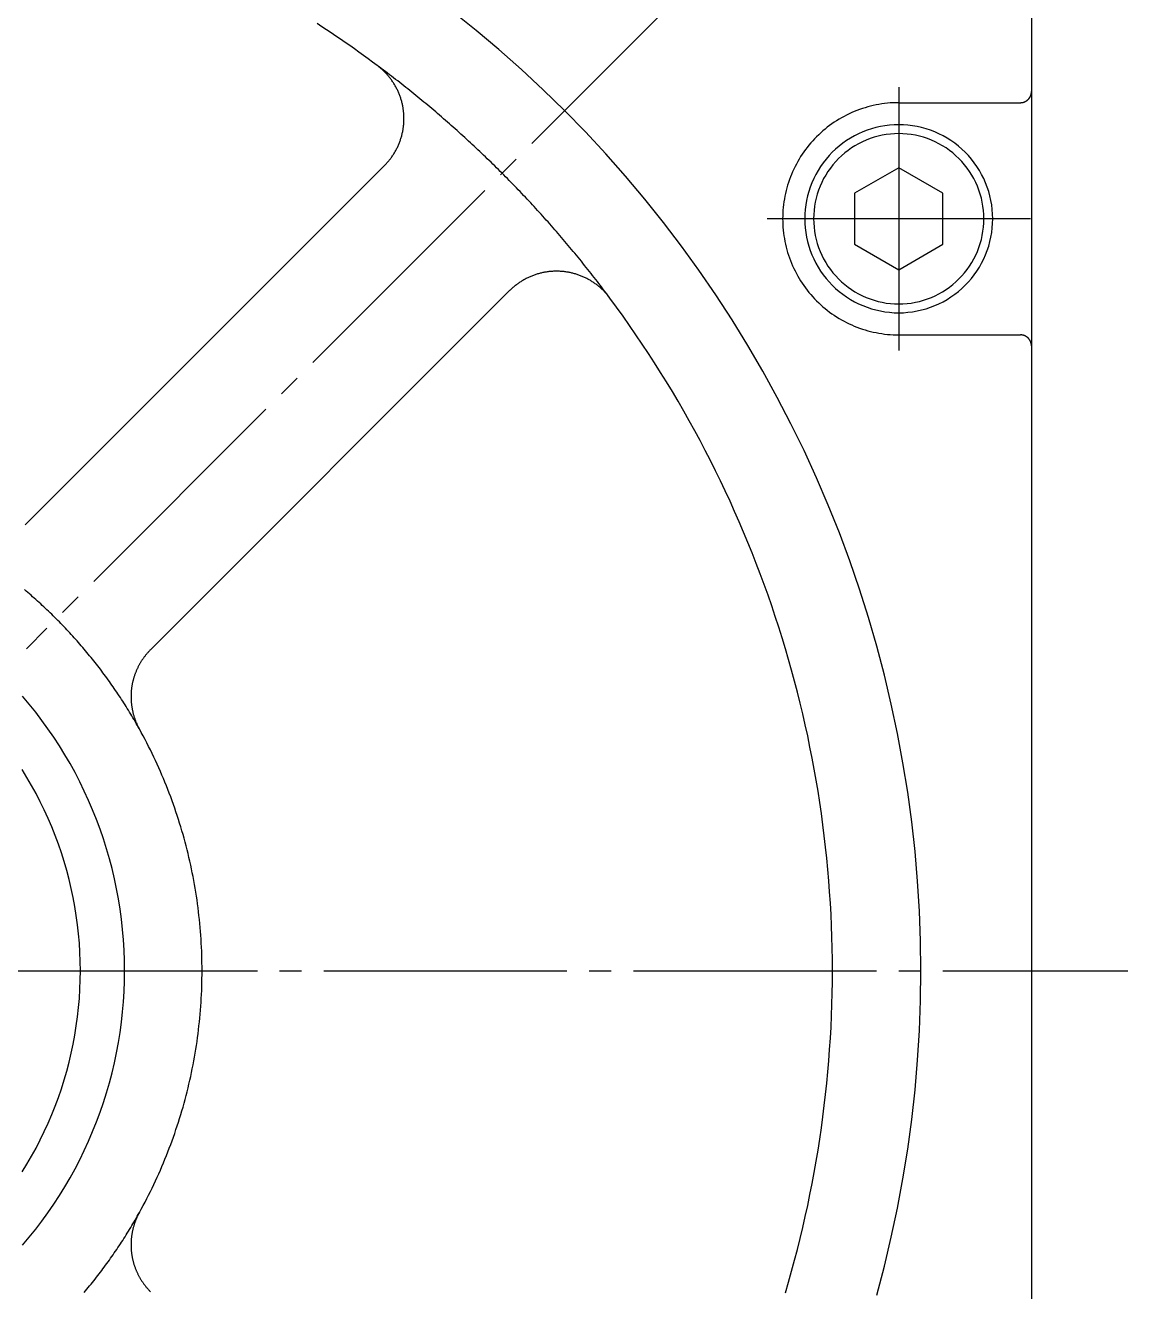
# Model space of a CAD drawing. Extents: x 0 to 707, y 0 to 380.
# Drawn here: x 656.8 to 706.6, y 249.4 to 306.7 of the extents above; entities that cross this region are included whole.
import ezdxf

# ---------------------------------------------------------------- set-up
doc = ezdxf.new("R2010")
doc.units = 0
doc.linetypes.add('DASH_CENTER', pattern=[14, 11, -1, 1, -1])
doc.layers.get('0').update_dxf_attribs({"linetype": 'CONTINUOUS'})

msp = doc.modelspace()

# ---------------------------------------------------------------- linework, layer by layer
at = {"color": 7, "linetype": 'CONTINUOUS'}
for p, q in [((702.259, 318.341), (702.259, 209.511)), ((696.259, 303.176), (701.759, 303.176)), ((673.009, 300.333), (656.769, 284.093)), ((696.259, 300.235), (694.259, 299.081)), ((698.259, 299.081), (696.259, 300.235)), ((694.259, 299.081), (694.259, 296.771)), ((698.259, 296.771), (698.259, 299.081)), ((694.259, 296.771), (696.259, 295.617)), ((696.259, 295.617), (698.259, 296.771)), ((678.666, 294.676), (662.426, 278.436)), ((696.259, 292.676), (701.759, 292.676))]:
    msp.add_line(p, q, dxfattribs=at)
at = {"color": 1, "linetype": 'DASH_CENTER'}
for p, q in [((687.443, 309.11), (656.817, 278.484)), ((696.259, 303.876), (696.259, 297.926)), ((696.259, 297.926), (690.309, 297.926)), ((702.209, 297.926), (696.259, 297.926)), ((696.259, 297.926), (696.259, 291.976)), ((642.259, 263.926), (706.609, 263.926))]:
    msp.add_line(p, q, dxfattribs=at)
at = {"color": 7, "linetype": 'CONTINUOUS'}
for points in [[(695.267, 249.257, 0), (695.611, 250.562, 0), (695.923, 251.876, 0), (696.203, 253.196, 0), (696.45, 254.523, 0), (696.664, 255.856, 0), (696.846, 257.194, 0), (696.994, 258.535, 0), (697.11, 259.88, 0), (697.193, 261.227, 0), (697.243, 262.576, 0), (697.259, 263.926, 0), (697.243, 265.276, 0), (697.193, 266.625, 0), (697.11, 267.972, 0), (696.994, 269.317, 0), (696.846, 270.659, 0), (696.664, 271.996, 0), (696.45, 273.329, 0), (696.203, 274.656, 0), (695.923, 275.977, 0), (695.611, 277.29, 0), (695.267, 278.595, 0), (694.891, 279.892, 0), (694.483, 281.179, 0), (694.044, 282.455, 0), (693.574, 283.72, 0), (693.073, 284.974, 0), (692.541, 286.214, 0), (691.979, 287.442, 0), (691.387, 288.655, 0), (690.765, 289.853, 0), (690.114, 291.035, 0), (689.434, 292.202, 0), (688.726, 293.351, 0), (687.99, 294.482, 0), (687.226, 295.596, 0), (686.436, 296.69, 0), (685.618, 297.764, 0), (684.775, 298.818, 0), (683.906, 299.851, 0), (683.012, 300.862, 0), (682.093, 301.851, 0), (681.15, 302.817, 0), (680.184, 303.76, 0), (679.195, 304.678, 0), (678.184, 305.573, 0), (677.151, 306.442, 0), (676.097, 307.285, 0)], [(672.677, 304.862, 0), (672.472, 305.013, 0), (672.267, 305.164, 0), (672.061, 305.313, 0), (671.854, 305.461, 0), (671.646, 305.609, 0), (671.437, 305.755, 0), (671.228, 305.9, 0), (671.018, 306.044, 0), (670.808, 306.187, 0), (670.596, 306.329, 0), (670.384, 306.47, 0), (670.172, 306.61, 0), (669.958, 306.749, 0)], [(683.195, 294.344, 0), (683.126, 294.437, 0), (683.056, 294.531, 0), (682.986, 294.624, 0), (682.915, 294.717, 0), (682.845, 294.81, 0), (682.774, 294.903, 0), (682.703, 294.995, 0), (682.632, 295.088, 0), (682.561, 295.18, 0), (682.489, 295.272, 0), (682.417, 295.364, 0), (682.345, 295.456, 0), (682.273, 295.547, 0), (682.201, 295.639, 0), (682.128, 295.73, 0), (682.055, 295.821, 0), (681.982, 295.912, 0), (681.909, 296.003, 0), (681.835, 296.093, 0), (681.762, 296.184, 0), (681.688, 296.274, 0), (681.614, 296.364, 0), (681.54, 296.454, 0), (681.465, 296.544, 0), (681.39, 296.633, 0), (681.316, 296.723, 0), (681.24, 296.812, 0), (681.165, 296.901, 0), (681.09, 296.99, 0), (681.014, 297.079, 0), (680.938, 297.167, 0), (680.862, 297.255, 0), (680.786, 297.344, 0), (680.709, 297.432, 0), (680.632, 297.519, 0), (680.555, 297.607, 0), (680.478, 297.695, 0), (680.401, 297.782, 0), (680.323, 297.869, 0), (680.246, 297.956, 0), (680.168, 298.043, 0), (680.09, 298.129, 0), (680.011, 298.216, 0), (679.933, 298.302, 0), (679.854, 298.388, 0), (679.775, 298.474, 0), (679.696, 298.56, 0), (679.617, 298.645, 0), (679.537, 298.731, 0), (679.458, 298.816, 0), (679.378, 298.901, 0), (679.298, 298.985, 0), (679.217, 299.07, 0), (679.137, 299.154, 0), (679.056, 299.239, 0), (678.975, 299.323, 0), (678.894, 299.407, 0), (678.813, 299.49, 0), (678.732, 299.574, 0), (678.65, 299.657, 0), (678.568, 299.74, 0), (678.486, 299.823, 0), (678.404, 299.906, 0), (678.322, 299.989, 0), (678.239, 300.071, 0), (678.156, 300.153, 0), (678.074, 300.235, 0), (677.99, 300.317, 0), (677.907, 300.399, 0), (677.824, 300.48, 0), (677.74, 300.561, 0), (677.656, 300.642, 0), (677.572, 300.723, 0), (677.488, 300.804, 0), (677.403, 300.884, 0), (677.319, 300.964, 0), (677.234, 301.045, 0), (677.149, 301.124, 0), (677.064, 301.204, 0), (676.978, 301.284, 0), (676.893, 301.363, 0), (676.807, 301.442, 0), (676.721, 301.521, 0), (676.635, 301.6, 0), (676.549, 301.678, 0), (676.463, 301.756, 0), (676.376, 301.835, 0), (676.289, 301.912, 0), (676.202, 301.99, 0), (676.115, 302.068, 0), (676.028, 302.145, 0), (675.94, 302.222, 0), (675.853, 302.299, 0), (675.765, 302.376, 0), (675.677, 302.452, 0), (675.589, 302.529, 0), (675.5, 302.605, 0), (675.412, 302.681, 0), (675.323, 302.756, 0), (675.234, 302.832, 0), (675.145, 302.907, 0), (675.056, 302.982, 0), (674.966, 303.057, 0), (674.877, 303.132, 0), (674.787, 303.206, 0), (674.697, 303.281, 0), (674.607, 303.355, 0), (674.517, 303.429, 0), (674.427, 303.502, 0), (674.336, 303.576, 0), (674.245, 303.649, 0), (674.154, 303.722, 0), (674.063, 303.795, 0), (673.972, 303.867, 0), (673.88, 303.94, 0), (673.789, 304.012, 0), (673.697, 304.084, 0), (673.605, 304.156, 0), (673.513, 304.227, 0), (673.421, 304.299, 0), (673.328, 304.37, 0), (673.236, 304.441, 0), (673.143, 304.512, 0), (673.05, 304.582, 0), (672.957, 304.652, 0), (672.864, 304.723, 0), (672.771, 304.792, 0), (672.677, 304.862, 0)], [(673.009, 300.333, 0), (673.037, 300.361, 0), (673.065, 300.39, 0), (673.093, 300.42, 0), (673.12, 300.45, 0), (673.147, 300.48, 0), (673.173, 300.51, 0), (673.199, 300.541, 0), (673.224, 300.572, 0), (673.249, 300.604, 0), (673.274, 300.636, 0), (673.298, 300.668, 0), (673.322, 300.7, 0), (673.345, 300.733, 0), (673.368, 300.766, 0), (673.39, 300.8, 0), (673.412, 300.833, 0), (673.434, 300.867, 0), (673.455, 300.902, 0), (673.475, 300.936, 0), (673.496, 300.971, 0), (673.515, 301.006, 0), (673.534, 301.042, 0), (673.553, 301.077, 0), (673.571, 301.113, 0), (673.589, 301.149, 0), (673.606, 301.186, 0), (673.623, 301.222, 0), (673.639, 301.259, 0), (673.655, 301.296, 0), (673.671, 301.333, 0), (673.685, 301.371, 0), (673.7, 301.408, 0), (673.713, 301.446, 0), (673.727, 301.484, 0), (673.739, 301.522, 0), (673.752, 301.561, 0), (673.763, 301.599, 0), (673.775, 301.638, 0), (673.785, 301.676, 0), (673.795, 301.715, 0), (673.805, 301.754, 0), (673.814, 301.794, 0), (673.823, 301.833, 0), (673.831, 301.872, 0), (673.838, 301.912, 0), (673.845, 301.952, 0), (673.852, 301.991, 0), (673.858, 302.031, 0), (673.863, 302.071, 0), (673.868, 302.111, 0), (673.872, 302.151, 0), (673.876, 302.191, 0), (673.88, 302.231, 0), (673.882, 302.271, 0), (673.884, 302.311, 0), (673.886, 302.352, 0), (673.887, 302.392, 0), (673.888, 302.432, 0), (673.888, 302.472, 0), (673.887, 302.513, 0), (673.886, 302.553, 0), (673.885, 302.593, 0), (673.882, 302.633, 0), (673.88, 302.673, 0), (673.877, 302.714, 0), (673.873, 302.754, 0), (673.869, 302.794, 0), (673.864, 302.834, 0), (673.858, 302.873, 0), (673.852, 302.913, 0), (673.846, 302.953, 0), (673.839, 302.993, 0), (673.832, 303.032, 0), (673.824, 303.072, 0), (673.815, 303.111, 0), (673.806, 303.15, 0), (673.796, 303.189, 0), (673.786, 303.228, 0), (673.776, 303.267, 0), (673.764, 303.306, 0), (673.753, 303.344, 0), (673.741, 303.383, 0), (673.728, 303.421, 0), (673.715, 303.459, 0), (673.701, 303.497, 0), (673.687, 303.534, 0), (673.672, 303.572, 0), (673.657, 303.609, 0), (673.641, 303.646, 0), (673.625, 303.683, 0), (673.608, 303.719, 0), (673.591, 303.756, 0), (673.573, 303.792, 0), (673.555, 303.828, 0), (673.536, 303.863, 0), (673.517, 303.899, 0), (673.497, 303.934, 0), (673.477, 303.969, 0), (673.457, 304.003, 0), (673.436, 304.038, 0), (673.414, 304.072, 0), (673.392, 304.106, 0), (673.37, 304.139, 0), (673.347, 304.172, 0), (673.324, 304.205, 0), (673.3, 304.238, 0), (673.276, 304.27, 0), (673.251, 304.302, 0), (673.226, 304.333, 0), (673.201, 304.364, 0), (673.175, 304.395, 0), (673.149, 304.426, 0), (673.122, 304.456, 0), (673.095, 304.486, 0), (673.068, 304.515, 0), (673.04, 304.544, 0), (673.012, 304.573, 0), (672.983, 304.601, 0), (672.954, 304.629, 0), (672.925, 304.657, 0), (672.895, 304.684, 0), (672.865, 304.71, 0), (672.835, 304.737, 0), (672.804, 304.763, 0), (672.773, 304.788, 0), (672.741, 304.813, 0), (672.709, 304.838, 0), (672.677, 304.862, 0)], [(701.759, 303.176, 0), (701.765, 303.176, 0), (701.772, 303.176, 0), (701.778, 303.176, 0), (701.784, 303.177, 0), (701.79, 303.177, 0), (701.796, 303.177, 0), (701.802, 303.178, 0), (701.808, 303.178, 0), (701.814, 303.179, 0), (701.821, 303.18, 0), (701.827, 303.181, 0), (701.833, 303.181, 0), (701.839, 303.182, 0), (701.845, 303.183, 0), (701.851, 303.185, 0), (701.857, 303.186, 0), (701.863, 303.187, 0), (701.869, 303.188, 0), (701.875, 303.19, 0), (701.881, 303.191, 0), (701.887, 303.193, 0), (701.893, 303.194, 0), (701.899, 303.196, 0), (701.904, 303.198, 0), (701.91, 303.199, 0), (701.916, 303.201, 0), (701.922, 303.203, 0), (701.928, 303.205, 0), (701.934, 303.207, 0), (701.939, 303.21, 0), (701.945, 303.212, 0), (701.951, 303.214, 0), (701.956, 303.217, 0), (701.962, 303.219, 0), (701.968, 303.222, 0), (701.973, 303.224, 0), (701.979, 303.227, 0), (701.984, 303.229, 0), (701.99, 303.232, 0), (701.995, 303.235, 0), (702, 303.238, 0), (702.006, 303.241, 0), (702.011, 303.244, 0), (702.016, 303.247, 0), (702.022, 303.25, 0), (702.027, 303.254, 0), (702.032, 303.257, 0), (702.037, 303.26, 0), (702.042, 303.264, 0), (702.047, 303.267, 0), (702.052, 303.271, 0), (702.057, 303.274, 0), (702.062, 303.278, 0), (702.067, 303.282, 0), (702.072, 303.286, 0), (702.077, 303.29, 0), (702.081, 303.294, 0), (702.086, 303.297, 0), (702.091, 303.302, 0), (702.095, 303.306, 0), (702.1, 303.31, 0), (702.104, 303.314, 0), (702.109, 303.318, 0), (702.113, 303.323, 0), (702.117, 303.327, 0), (702.121, 303.331, 0), (702.126, 303.336, 0), (702.13, 303.34, 0), (702.134, 303.345, 0), (702.138, 303.35, 0), (702.142, 303.354, 0), (702.146, 303.359, 0), (702.15, 303.364, 0), (702.154, 303.368, 0), (702.157, 303.373, 0), (702.161, 303.378, 0), (702.165, 303.383, 0), (702.168, 303.388, 0), (702.172, 303.393, 0), (702.175, 303.398, 0), (702.178, 303.403, 0), (702.182, 303.409, 0), (702.185, 303.414, 0), (702.188, 303.419, 0), (702.191, 303.424, 0), (702.194, 303.43, 0), (702.197, 303.435, 0), (702.2, 303.44, 0), (702.203, 303.446, 0), (702.206, 303.451, 0), (702.209, 303.457, 0), (702.211, 303.462, 0), (702.214, 303.468, 0), (702.216, 303.473, 0), (702.219, 303.479, 0), (702.221, 303.485, 0), (702.224, 303.49, 0), (702.226, 303.496, 0), (702.228, 303.502, 0), (702.23, 303.508, 0), (702.232, 303.513, 0), (702.234, 303.519, 0), (702.236, 303.525, 0), (702.238, 303.531, 0), (702.24, 303.537, 0), (702.241, 303.543, 0), (702.243, 303.549, 0), (702.244, 303.555, 0), (702.246, 303.561, 0), (702.247, 303.567, 0), (702.248, 303.573, 0), (702.25, 303.579, 0), (702.251, 303.585, 0), (702.252, 303.591, 0), (702.253, 303.597, 0), (702.254, 303.603, 0), (702.255, 303.609, 0), (702.256, 303.615, 0), (702.256, 303.621, 0), (702.257, 303.627, 0), (702.257, 303.633, 0), (702.258, 303.639, 0), (702.258, 303.645, 0), (702.259, 303.652, 0), (702.259, 303.658, 0), (702.259, 303.664, 0), (702.259, 303.67, 0), (702.259, 303.676, 0)], [(696.259, 303.176, 0), (696.13, 303.175, 0), (696.002, 303.17, 0), (695.873, 303.162, 0), (695.745, 303.151, 0), (695.617, 303.137, 0), (695.489, 303.119, 0), (695.362, 303.099, 0), (695.235, 303.075, 0), (695.109, 303.049, 0), (694.984, 303.019, 0), (694.859, 302.986, 0), (694.735, 302.95, 0), (694.613, 302.911, 0), (694.491, 302.869, 0), (694.37, 302.824, 0), (694.25, 302.776, 0), (694.132, 302.726, 0), (694.015, 302.672, 0), (693.899, 302.616, 0), (693.784, 302.556, 0), (693.672, 302.494, 0), (693.56, 302.429, 0), (693.451, 302.362, 0), (693.343, 302.291, 0), (693.236, 302.218, 0), (693.132, 302.143, 0), (693.029, 302.065, 0), (692.929, 301.984, 0), (692.83, 301.901, 0), (692.734, 301.816, 0), (692.639, 301.728, 0), (692.547, 301.638, 0), (692.457, 301.546, 0), (692.369, 301.452, 0), (692.284, 301.355, 0), (692.201, 301.257, 0), (692.121, 301.156, 0), (692.042, 301.054, 0), (691.967, 300.949, 0), (691.894, 300.843, 0), (691.824, 300.735, 0), (691.756, 300.625, 0), (691.691, 300.514, 0), (691.629, 300.401, 0), (691.57, 300.287, 0), (691.513, 300.171, 0), (691.46, 300.054, 0), (691.409, 299.935, 0), (691.361, 299.816, 0), (691.316, 299.695, 0), (691.274, 299.573, 0), (691.235, 299.45, 0), (691.2, 299.326, 0), (691.167, 299.202, 0), (691.137, 299.076, 0), (691.11, 298.95, 0), (691.087, 298.824, 0), (691.066, 298.696, 0), (691.049, 298.569, 0), (691.035, 298.441, 0), (691.024, 298.312, 0), (691.016, 298.184, 0), (691.011, 298.055, 0), (691.009, 297.926, 0), (691.011, 297.797, 0), (691.016, 297.668, 0), (691.024, 297.54, 0), (691.035, 297.411, 0), (691.049, 297.283, 0), (691.066, 297.156, 0), (691.087, 297.029, 0), (691.11, 296.902, 0), (691.137, 296.776, 0), (691.167, 296.65, 0), (691.2, 296.526, 0), (691.235, 296.402, 0), (691.274, 296.279, 0), (691.316, 296.157, 0), (691.361, 296.037, 0), (691.409, 295.917, 0), (691.46, 295.799, 0), (691.513, 295.681, 0), (691.57, 295.566, 0), (691.629, 295.451, 0), (691.691, 295.338, 0), (691.756, 295.227, 0), (691.824, 295.117, 0), (691.894, 295.009, 0), (691.967, 294.903, 0), (692.042, 294.799, 0), (692.121, 294.696, 0), (692.201, 294.596, 0), (692.284, 294.497, 0), (692.369, 294.4, 0), (692.457, 294.306, 0), (692.547, 294.214, 0), (692.639, 294.124, 0), (692.734, 294.036, 0), (692.83, 293.951, 0), (692.929, 293.868, 0), (693.029, 293.787, 0), (693.132, 293.709, 0), (693.236, 293.634, 0), (693.343, 293.561, 0), (693.451, 293.491, 0), (693.56, 293.423, 0), (693.672, 293.358, 0), (693.784, 293.296, 0), (693.899, 293.237, 0), (694.015, 293.18, 0), (694.132, 293.126, 0), (694.25, 293.076, 0), (694.37, 293.028, 0), (694.491, 292.983, 0), (694.613, 292.941, 0), (694.735, 292.902, 0), (694.859, 292.866, 0), (694.984, 292.833, 0), (695.109, 292.804, 0), (695.235, 292.777, 0), (695.362, 292.753, 0), (695.489, 292.733, 0), (695.617, 292.716, 0), (695.745, 292.701, 0), (695.873, 292.69, 0), (696.002, 292.682, 0), (696.13, 292.678, 0), (696.259, 292.676, 0)], [(700.509, 297.926, 0), (700.504, 298.135, 0), (700.489, 298.343, 0), (700.463, 298.55, 0), (700.428, 298.755, 0), (700.382, 298.959, 0), (700.326, 299.16, 0), (700.261, 299.358, 0), (700.186, 299.552, 0), (700.101, 299.743, 0), (700.007, 299.93, 0), (699.905, 300.111, 0), (699.793, 300.287, 0), (699.673, 300.458, 0), (699.545, 300.622, 0), (699.408, 300.78, 0), (699.265, 300.931, 0), (699.113, 301.075, 0), (698.956, 301.211, 0), (698.791, 301.34, 0), (698.621, 301.46, 0), (698.444, 301.571, 0), (698.263, 301.674, 0), (698.076, 301.768, 0), (697.886, 301.853, 0), (697.691, 301.928, 0), (697.493, 301.993, 0), (697.292, 302.049, 0), (697.088, 302.094, 0), (696.883, 302.13, 0), (696.676, 302.156, 0), (696.468, 302.171, 0), (696.259, 302.176, 0), (696.051, 302.171, 0), (695.843, 302.156, 0), (695.636, 302.13, 0), (695.43, 302.094, 0), (695.227, 302.049, 0), (695.026, 301.993, 0), (694.828, 301.928, 0), (694.633, 301.853, 0), (694.442, 301.768, 0), (694.256, 301.674, 0), (694.074, 301.571, 0), (693.898, 301.46, 0), (693.728, 301.34, 0), (693.563, 301.211, 0), (693.405, 301.075, 0), (693.254, 300.931, 0), (693.11, 300.78, 0), (692.974, 300.622, 0), (692.846, 300.458, 0), (692.726, 300.287, 0), (692.614, 300.111, 0), (692.511, 299.93, 0), (692.417, 299.743, 0), (692.333, 299.552, 0), (692.258, 299.358, 0), (692.192, 299.16, 0), (692.137, 298.959, 0), (692.091, 298.755, 0), (692.055, 298.55, 0), (692.03, 298.343, 0), (692.014, 298.135, 0), (692.009, 297.926, 0), (692.014, 297.718, 0), (692.03, 297.51, 0), (692.055, 297.302, 0), (692.091, 297.097, 0), (692.137, 296.893, 0), (692.192, 296.692, 0), (692.258, 296.494, 0), (692.333, 296.3, 0), (692.417, 296.109, 0), (692.511, 295.923, 0), (692.614, 295.741, 0), (692.726, 295.565, 0), (692.846, 295.394, 0), (692.974, 295.23, 0), (693.11, 295.072, 0), (693.254, 294.921, 0), (693.405, 294.777, 0), (693.563, 294.641, 0), (693.728, 294.512, 0), (693.898, 294.392, 0), (694.074, 294.281, 0), (694.256, 294.178, 0), (694.442, 294.084, 0), (694.633, 294, 0), (694.828, 293.925, 0), (695.026, 293.859, 0), (695.227, 293.803, 0), (695.43, 293.758, 0), (695.636, 293.722, 0), (695.843, 293.697, 0), (696.051, 293.681, 0), (696.259, 293.676, 0), (696.468, 293.681, 0), (696.676, 293.697, 0), (696.883, 293.722, 0), (697.088, 293.758, 0), (697.292, 293.803, 0), (697.493, 293.859, 0), (697.691, 293.925, 0), (697.886, 294, 0), (698.076, 294.084, 0), (698.263, 294.178, 0), (698.444, 294.281, 0), (698.621, 294.392, 0), (698.791, 294.512, 0), (698.956, 294.641, 0), (699.113, 294.777, 0), (699.265, 294.921, 0), (699.408, 295.072, 0), (699.545, 295.23, 0), (699.673, 295.394, 0), (699.793, 295.565, 0), (699.905, 295.741, 0), (700.007, 295.923, 0), (700.101, 296.109, 0), (700.186, 296.3, 0), (700.261, 296.494, 0), (700.326, 296.692, 0), (700.382, 296.893, 0), (700.428, 297.097, 0), (700.463, 297.302, 0), (700.489, 297.51, 0), (700.504, 297.718, 0), (700.509, 297.926, 0)], [(700.109, 297.926, 0), (700.105, 298.115, 0), (700.091, 298.303, 0), (700.068, 298.491, 0), (700.035, 298.677, 0), (699.994, 298.862, 0), (699.944, 299.044, 0), (699.884, 299.223, 0), (699.816, 299.399, 0), (699.74, 299.572, 0), (699.655, 299.741, 0), (699.562, 299.905, 0), (699.46, 300.065, 0), (699.352, 300.22, 0), (699.235, 300.369, 0), (699.112, 300.512, 0), (698.982, 300.648, 0), (698.845, 300.779, 0), (698.702, 300.902, 0), (698.553, 301.018, 0), (698.398, 301.127, 0), (698.239, 301.228, 0), (698.074, 301.321, 0), (697.905, 301.406, 0), (697.733, 301.483, 0), (697.556, 301.551, 0), (697.377, 301.61, 0), (697.195, 301.661, 0), (697.01, 301.702, 0), (696.824, 301.734, 0), (696.637, 301.758, 0), (696.448, 301.771, 0), (696.259, 301.776, 0), (696.07, 301.771, 0), (695.882, 301.758, 0), (695.694, 301.734, 0), (695.508, 301.702, 0), (695.324, 301.661, 0), (695.142, 301.61, 0), (694.962, 301.551, 0), (694.786, 301.483, 0), (694.613, 301.406, 0), (694.444, 301.321, 0), (694.28, 301.228, 0), (694.12, 301.127, 0), (693.966, 301.018, 0), (693.817, 300.902, 0), (693.674, 300.779, 0), (693.537, 300.648, 0), (693.407, 300.512, 0), (693.283, 300.369, 0), (693.167, 300.22, 0), (693.058, 300.065, 0), (692.957, 299.905, 0), (692.864, 299.741, 0), (692.779, 299.572, 0), (692.702, 299.399, 0), (692.634, 299.223, 0), (692.575, 299.044, 0), (692.525, 298.862, 0), (692.483, 298.677, 0), (692.451, 298.491, 0), (692.428, 298.303, 0), (692.414, 298.115, 0), (692.409, 297.926, 0), (692.414, 297.737, 0), (692.428, 297.549, 0), (692.451, 297.361, 0), (692.483, 297.175, 0), (692.525, 296.991, 0), (692.575, 296.808, 0), (692.634, 296.629, 0), (692.702, 296.453, 0), (692.779, 296.28, 0), (692.864, 296.111, 0), (692.957, 295.947, 0), (693.058, 295.787, 0), (693.167, 295.633, 0), (693.283, 295.484, 0), (693.407, 295.341, 0), (693.537, 295.204, 0), (693.674, 295.073, 0), (693.817, 294.95, 0), (693.966, 294.834, 0), (694.12, 294.725, 0), (694.28, 294.624, 0), (694.444, 294.531, 0), (694.613, 294.446, 0), (694.786, 294.369, 0), (694.962, 294.301, 0), (695.142, 294.242, 0), (695.324, 294.191, 0), (695.508, 294.15, 0), (695.694, 294.118, 0), (695.882, 294.095, 0), (696.07, 294.081, 0), (696.259, 294.076, 0), (696.448, 294.081, 0), (696.637, 294.095, 0), (696.824, 294.118, 0), (697.01, 294.15, 0), (697.195, 294.191, 0), (697.377, 294.242, 0), (697.556, 294.301, 0), (697.733, 294.369, 0), (697.905, 294.446, 0), (698.074, 294.531, 0), (698.239, 294.624, 0), (698.398, 294.725, 0), (698.553, 294.834, 0), (698.702, 294.95, 0), (698.845, 295.073, 0), (698.982, 295.204, 0), (699.112, 295.341, 0), (699.235, 295.484, 0), (699.352, 295.633, 0), (699.46, 295.787, 0), (699.562, 295.947, 0), (699.655, 296.111, 0), (699.74, 296.28, 0), (699.816, 296.453, 0), (699.884, 296.629, 0), (699.944, 296.808, 0), (699.994, 296.991, 0), (700.035, 297.175, 0), (700.068, 297.361, 0), (700.091, 297.549, 0), (700.105, 297.737, 0), (700.109, 297.926, 0)], [(683.195, 294.344, 0), (683.171, 294.376, 0), (683.146, 294.408, 0), (683.121, 294.439, 0), (683.096, 294.47, 0), (683.07, 294.501, 0), (683.044, 294.532, 0), (683.017, 294.562, 0), (682.99, 294.592, 0), (682.962, 294.621, 0), (682.934, 294.65, 0), (682.906, 294.678, 0), (682.877, 294.707, 0), (682.848, 294.735, 0), (682.819, 294.762, 0), (682.789, 294.789, 0), (682.759, 294.816, 0), (682.728, 294.842, 0), (682.698, 294.868, 0), (682.666, 294.893, 0), (682.635, 294.918, 0), (682.603, 294.943, 0), (682.571, 294.967, 0), (682.538, 294.991, 0), (682.505, 295.014, 0), (682.472, 295.037, 0), (682.439, 295.059, 0), (682.405, 295.081, 0), (682.371, 295.103, 0), (682.337, 295.124, 0), (682.302, 295.144, 0), (682.267, 295.164, 0), (682.232, 295.184, 0), (682.197, 295.203, 0), (682.161, 295.222, 0), (682.125, 295.24, 0), (682.089, 295.258, 0), (682.053, 295.275, 0), (682.016, 295.291, 0), (681.979, 295.308, 0), (681.942, 295.323, 0), (681.905, 295.339, 0), (681.867, 295.353, 0), (681.83, 295.368, 0), (681.792, 295.381, 0), (681.754, 295.395, 0), (681.716, 295.407, 0), (681.677, 295.42, 0), (681.639, 295.431, 0), (681.6, 295.442, 0), (681.561, 295.453, 0), (681.523, 295.463, 0), (681.483, 295.473, 0), (681.444, 295.482, 0), (681.405, 295.49, 0), (681.365, 295.498, 0), (681.326, 295.506, 0), (681.286, 295.513, 0), (681.247, 295.519, 0), (681.207, 295.525, 0), (681.167, 295.531, 0), (681.127, 295.535, 0), (681.087, 295.54, 0), (681.047, 295.543, 0), (681.007, 295.547, 0), (680.967, 295.549, 0), (680.926, 295.551, 0), (680.886, 295.553, 0), (680.846, 295.554, 0), (680.806, 295.555, 0), (680.765, 295.555, 0), (680.725, 295.554, 0), (680.685, 295.553, 0), (680.645, 295.551, 0), (680.605, 295.549, 0), (680.564, 295.546, 0), (680.524, 295.543, 0), (680.484, 295.539, 0), (680.444, 295.535, 0), (680.404, 295.53, 0), (680.364, 295.525, 0), (680.325, 295.519, 0), (680.285, 295.512, 0), (680.245, 295.505, 0), (680.206, 295.498, 0), (680.166, 295.49, 0), (680.127, 295.481, 0), (680.088, 295.472, 0), (680.049, 295.462, 0), (680.01, 295.452, 0), (679.971, 295.441, 0), (679.932, 295.43, 0), (679.894, 295.418, 0), (679.855, 295.406, 0), (679.817, 295.393, 0), (679.779, 295.38, 0), (679.741, 295.366, 0), (679.704, 295.352, 0), (679.666, 295.337, 0), (679.629, 295.322, 0), (679.592, 295.306, 0), (679.555, 295.29, 0), (679.519, 295.273, 0), (679.482, 295.256, 0), (679.446, 295.238, 0), (679.41, 295.22, 0), (679.375, 295.201, 0), (679.339, 295.182, 0), (679.304, 295.162, 0), (679.269, 295.142, 0), (679.235, 295.122, 0), (679.201, 295.101, 0), (679.167, 295.079, 0), (679.133, 295.057, 0), (679.099, 295.035, 0), (679.066, 295.012, 0), (679.033, 294.989, 0), (679.001, 294.965, 0), (678.969, 294.941, 0), (678.937, 294.916, 0), (678.905, 294.891, 0), (678.874, 294.865, 0), (678.843, 294.84, 0), (678.813, 294.813, 0), (678.783, 294.787, 0), (678.753, 294.76, 0), (678.724, 294.732, 0), (678.695, 294.704, 0), (678.666, 294.676, 0)], [(691.136, 249.364, 0), (691.279, 249.852, 0), (691.417, 250.343, 0), (691.55, 250.834, 0), (691.679, 251.327, 0), (691.802, 251.821, 0), (691.92, 252.316, 0), (692.034, 252.813, 0), (692.142, 253.31, 0), (692.246, 253.809, 0), (692.344, 254.309, 0), (692.438, 254.809, 0), (692.526, 255.311, 0), (692.61, 255.813, 0), (692.688, 256.316, 0), (692.762, 256.82, 0), (692.83, 257.325, 0), (692.894, 257.83, 0), (692.952, 258.336, 0), (693.005, 258.842, 0), (693.054, 259.349, 0), (693.097, 259.857, 0), (693.135, 260.364, 0), (693.168, 260.872, 0), (693.196, 261.381, 0), (693.219, 261.89, 0), (693.236, 262.399, 0), (693.249, 262.908, 0), (693.257, 263.417, 0), (693.259, 263.926, 0), (693.257, 264.435, 0), (693.249, 264.944, 0), (693.236, 265.454, 0), (693.219, 265.962, 0), (693.196, 266.471, 0), (693.168, 266.98, 0), (693.135, 267.488, 0), (693.097, 267.996, 0), (693.054, 268.503, 0), (693.005, 269.01, 0), (692.952, 269.516, 0), (692.894, 270.022, 0), (692.83, 270.528, 0), (692.762, 271.032, 0), (692.688, 271.536, 0), (692.61, 272.039, 0), (692.526, 272.542, 0), (692.438, 273.043, 0), (692.344, 273.544, 0), (692.246, 274.043, 0), (692.142, 274.542, 0), (692.034, 275.039, 0), (691.92, 275.536, 0), (691.802, 276.031, 0), (691.679, 276.525, 0), (691.55, 277.018, 0), (691.417, 277.51, 0), (691.279, 278, 0), (691.136, 278.488, 0), (690.988, 278.976, 0), (690.836, 279.462, 0), (690.678, 279.946, 0), (690.516, 280.428, 0), (690.348, 280.909, 0), (690.176, 281.389, 0), (690, 281.866, 0), (689.818, 282.342, 0), (689.632, 282.816, 0), (689.441, 283.288, 0), (689.245, 283.758, 0), (689.045, 284.226, 0), (688.84, 284.693, 0), (688.63, 285.157, 0), (688.416, 285.619, 0), (688.197, 286.078, 0), (687.974, 286.536, 0), (687.746, 286.991, 0), (687.513, 287.444, 0), (687.276, 287.895, 0), (687.034, 288.343, 0), (686.788, 288.789, 0), (686.538, 289.233, 0), (686.283, 289.673, 0), (686.024, 290.112, 0), (685.76, 290.547, 0), (685.492, 290.98, 0), (685.22, 291.411, 0), (684.943, 291.838, 0), (684.662, 292.263, 0), (684.377, 292.685, 0), (684.088, 293.104, 0), (683.795, 293.52, 0), (683.497, 293.934, 0), (683.195, 294.344, 0)], [(702.259, 292.176, 0), (702.259, 292.182, 0), (702.259, 292.188, 0), (702.259, 292.194, 0), (702.259, 292.201, 0), (702.258, 292.207, 0), (702.258, 292.213, 0), (702.257, 292.219, 0), (702.257, 292.225, 0), (702.256, 292.231, 0), (702.256, 292.237, 0), (702.255, 292.243, 0), (702.254, 292.249, 0), (702.253, 292.256, 0), (702.252, 292.262, 0), (702.251, 292.268, 0), (702.25, 292.274, 0), (702.248, 292.28, 0), (702.247, 292.286, 0), (702.246, 292.292, 0), (702.244, 292.298, 0), (702.243, 292.304, 0), (702.241, 292.309, 0), (702.24, 292.315, 0), (702.238, 292.321, 0), (702.236, 292.327, 0), (702.234, 292.333, 0), (702.232, 292.339, 0), (702.23, 292.345, 0), (702.228, 292.35, 0), (702.226, 292.356, 0), (702.224, 292.362, 0), (702.221, 292.367, 0), (702.219, 292.373, 0), (702.216, 292.379, 0), (702.214, 292.384, 0), (702.211, 292.39, 0), (702.209, 292.395, 0), (702.206, 292.401, 0), (702.203, 292.406, 0), (702.2, 292.412, 0), (702.197, 292.417, 0), (702.194, 292.423, 0), (702.191, 292.428, 0), (702.188, 292.433, 0), (702.185, 292.438, 0), (702.182, 292.444, 0), (702.178, 292.449, 0), (702.175, 292.454, 0), (702.172, 292.459, 0), (702.168, 292.464, 0), (702.165, 292.469, 0), (702.161, 292.474, 0), (702.157, 292.479, 0), (702.154, 292.484, 0), (702.15, 292.489, 0), (702.146, 292.493, 0), (702.142, 292.498, 0), (702.138, 292.503, 0), (702.134, 292.507, 0), (702.13, 292.512, 0), (702.126, 292.516, 0), (702.121, 292.521, 0), (702.117, 292.525, 0), (702.113, 292.53, 0), (702.109, 292.534, 0), (702.104, 292.538, 0), (702.1, 292.542, 0), (702.095, 292.547, 0), (702.091, 292.551, 0), (702.086, 292.555, 0), (702.081, 292.559, 0), (702.077, 292.563, 0), (702.072, 292.566, 0), (702.067, 292.57, 0), (702.062, 292.574, 0), (702.057, 292.578, 0), (702.052, 292.581, 0), (702.047, 292.585, 0), (702.042, 292.588, 0), (702.037, 292.592, 0), (702.032, 292.595, 0), (702.027, 292.599, 0), (702.022, 292.602, 0), (702.016, 292.605, 0), (702.011, 292.608, 0), (702.006, 292.611, 0), (702, 292.614, 0), (701.995, 292.617, 0), (701.99, 292.62, 0), (701.984, 292.623, 0), (701.979, 292.625, 0), (701.973, 292.628, 0), (701.968, 292.631, 0), (701.962, 292.633, 0), (701.956, 292.636, 0), (701.951, 292.638, 0), (701.945, 292.64, 0), (701.939, 292.643, 0), (701.934, 292.645, 0), (701.928, 292.647, 0), (701.922, 292.649, 0), (701.916, 292.651, 0), (701.91, 292.653, 0), (701.904, 292.655, 0), (701.899, 292.656, 0), (701.893, 292.658, 0), (701.887, 292.66, 0), (701.881, 292.661, 0), (701.875, 292.663, 0), (701.869, 292.664, 0), (701.863, 292.665, 0), (701.857, 292.666, 0), (701.851, 292.668, 0), (701.845, 292.669, 0), (701.839, 292.67, 0), (701.833, 292.671, 0), (701.827, 292.672, 0), (701.821, 292.672, 0), (701.814, 292.673, 0), (701.808, 292.674, 0), (701.802, 292.674, 0), (701.796, 292.675, 0), (701.79, 292.675, 0), (701.784, 292.675, 0), (701.778, 292.676, 0), (701.772, 292.676, 0), (701.765, 292.676, 0), (701.759, 292.676, 0)], [(661.925, 274.857, 0), (661.878, 274.943, 0), (661.83, 275.028, 0), (661.781, 275.113, 0), (661.733, 275.198, 0), (661.683, 275.282, 0), (661.634, 275.366, 0), (661.584, 275.45, 0), (661.534, 275.534, 0), (661.483, 275.618, 0), (661.432, 275.701, 0), (661.381, 275.784, 0), (661.329, 275.867, 0), (661.277, 275.95, 0), (661.225, 276.033, 0), (661.172, 276.115, 0), (661.119, 276.197, 0), (661.065, 276.279, 0), (661.011, 276.36, 0), (660.957, 276.442, 0), (660.903, 276.523, 0), (660.848, 276.604, 0), (660.792, 276.684, 0), (660.737, 276.765, 0), (660.681, 276.845, 0), (660.624, 276.925, 0), (660.568, 277.005, 0), (660.511, 277.084, 0), (660.453, 277.163, 0), (660.396, 277.242, 0), (660.338, 277.321, 0), (660.279, 277.399, 0), (660.221, 277.477, 0), (660.162, 277.555, 0), (660.102, 277.633, 0), (660.043, 277.71, 0), (659.982, 277.788, 0), (659.922, 277.864, 0), (659.861, 277.941, 0), (659.8, 278.017, 0), (659.739, 278.093, 0), (659.677, 278.169, 0), (659.615, 278.245, 0), (659.553, 278.32, 0), (659.49, 278.395, 0), (659.427, 278.47, 0), (659.364, 278.544, 0), (659.3, 278.618, 0), (659.236, 278.692, 0), (659.172, 278.766, 0), (659.107, 278.839, 0), (659.042, 278.912, 0), (658.977, 278.985, 0), (658.911, 279.058, 0), (658.845, 279.13, 0), (658.779, 279.202, 0), (658.713, 279.273, 0), (658.646, 279.345, 0), (658.579, 279.416, 0), (658.511, 279.487, 0), (658.443, 279.557, 0), (658.375, 279.627, 0), (658.307, 279.697, 0), (658.238, 279.767, 0), (658.169, 279.836, 0), (658.1, 279.905, 0), (658.03, 279.974, 0), (657.961, 280.042, 0), (657.89, 280.11, 0), (657.82, 280.178, 0), (657.749, 280.245, 0), (657.678, 280.312, 0), (657.607, 280.379, 0), (657.535, 280.446, 0), (657.463, 280.512, 0), (657.391, 280.578, 0), (657.318, 280.644, 0), (657.246, 280.709, 0), (657.173, 280.774, 0), (657.099, 280.838, 0), (657.026, 280.903, 0), (656.952, 280.967, 0), (656.878, 281.03, 0), (656.803, 281.094, 0), (656.728, 281.157, 0)], [(662.426, 278.436, 0), (662.405, 278.415, 0), (662.384, 278.393, 0), (662.363, 278.371, 0), (662.342, 278.349, 0), (662.322, 278.326, 0), (662.302, 278.304, 0), (662.282, 278.281, 0), (662.262, 278.258, 0), (662.243, 278.235, 0), (662.223, 278.212, 0), (662.204, 278.188, 0), (662.185, 278.164, 0), (662.167, 278.14, 0), (662.149, 278.116, 0), (662.13, 278.092, 0), (662.113, 278.067, 0), (662.095, 278.043, 0), (662.078, 278.018, 0), (662.061, 277.993, 0), (662.044, 277.968, 0), (662.027, 277.942, 0), (662.011, 277.917, 0), (661.995, 277.891, 0), (661.979, 277.865, 0), (661.964, 277.839, 0), (661.948, 277.813, 0), (661.933, 277.787, 0), (661.919, 277.76, 0), (661.904, 277.733, 0), (661.89, 277.707, 0), (661.876, 277.68, 0), (661.862, 277.653, 0), (661.849, 277.626, 0), (661.836, 277.598, 0), (661.823, 277.571, 0), (661.811, 277.543, 0), (661.798, 277.515, 0), (661.786, 277.488, 0), (661.775, 277.46, 0), (661.763, 277.432, 0), (661.752, 277.403, 0), (661.741, 277.375, 0), (661.731, 277.347, 0), (661.72, 277.318, 0), (661.71, 277.29, 0), (661.701, 277.261, 0), (661.691, 277.232, 0), (661.682, 277.203, 0), (661.673, 277.174, 0), (661.665, 277.145, 0), (661.657, 277.116, 0), (661.649, 277.087, 0), (661.641, 277.057, 0), (661.634, 277.028, 0), (661.627, 276.999, 0), (661.62, 276.969, 0), (661.613, 276.939, 0), (661.607, 276.91, 0), (661.601, 276.88, 0), (661.596, 276.85, 0), (661.591, 276.82, 0), (661.586, 276.791, 0), (661.581, 276.761, 0), (661.577, 276.731, 0), (661.573, 276.701, 0), (661.569, 276.671, 0), (661.565, 276.64, 0), (661.562, 276.61, 0), (661.559, 276.58, 0), (661.557, 276.55, 0), (661.555, 276.52, 0), (661.553, 276.49, 0), (661.551, 276.459, 0), (661.55, 276.429, 0), (661.549, 276.399, 0), (661.548, 276.368, 0), (661.548, 276.338, 0), (661.548, 276.308, 0), (661.548, 276.278, 0), (661.548, 276.247, 0), (661.549, 276.217, 0), (661.55, 276.187, 0), (661.552, 276.156, 0), (661.554, 276.126, 0), (661.556, 276.096, 0), (661.558, 276.066, 0), (661.561, 276.036, 0), (661.564, 276.005, 0), (661.567, 275.975, 0), (661.57, 275.945, 0), (661.574, 275.915, 0), (661.579, 275.885, 0), (661.583, 275.855, 0), (661.588, 275.825, 0), (661.593, 275.795, 0), (661.598, 275.766, 0), (661.604, 275.736, 0), (661.61, 275.706, 0), (661.616, 275.676, 0), (661.623, 275.647, 0), (661.63, 275.617, 0), (661.637, 275.588, 0), (661.645, 275.559, 0), (661.652, 275.529, 0), (661.66, 275.5, 0), (661.669, 275.471, 0), (661.677, 275.442, 0), (661.686, 275.413, 0), (661.696, 275.384, 0), (661.705, 275.355, 0), (661.715, 275.327, 0), (661.725, 275.298, 0), (661.736, 275.27, 0), (661.746, 275.241, 0), (661.757, 275.213, 0), (661.768, 275.185, 0), (661.78, 275.157, 0), (661.792, 275.129, 0), (661.804, 275.101, 0), (661.816, 275.074, 0), (661.829, 275.046, 0), (661.842, 275.019, 0), (661.855, 274.992, 0), (661.869, 274.964, 0), (661.883, 274.937, 0), (661.897, 274.911, 0), (661.911, 274.884, 0), (661.925, 274.857, 0)], [(656.646, 251.516, 0), (656.947, 251.873, 0), (657.238, 252.237, 0), (657.52, 252.608, 0), (657.793, 252.986, 0), (658.057, 253.37, 0), (658.312, 253.761, 0), (658.556, 254.158, 0), (658.791, 254.561, 0), (659.016, 254.97, 0), (659.231, 255.383, 0), (659.435, 255.803, 0), (659.629, 256.227, 0), (659.813, 256.655, 0), (659.986, 257.088, 0), (660.149, 257.525, 0), (660.3, 257.966, 0), (660.441, 258.411, 0), (660.571, 258.859, 0), (660.69, 259.309, 0), (660.798, 259.763, 0), (660.894, 260.219, 0), (660.98, 260.678, 0), (661.054, 261.138, 0), (661.116, 261.6, 0), (661.168, 262.064, 0), (661.208, 262.528, 0), (661.236, 262.994, 0), (661.254, 263.46, 0), (661.259, 263.926, 0), (661.254, 264.392, 0), (661.236, 264.858, 0), (661.208, 265.324, 0), (661.168, 265.788, 0), (661.116, 266.252, 0), (661.054, 266.714, 0), (660.98, 267.174, 0), (660.894, 267.633, 0), (660.798, 268.089, 0), (660.69, 268.543, 0), (660.571, 268.994, 0), (660.441, 269.441, 0), (660.3, 269.886, 0), (660.149, 270.327, 0), (659.986, 270.764, 0), (659.813, 271.197, 0), (659.629, 271.626, 0), (659.435, 272.05, 0), (659.231, 272.469, 0), (659.016, 272.883, 0), (658.791, 273.291, 0), (658.556, 273.694, 0), (658.312, 274.091, 0), (658.057, 274.482, 0), (657.793, 274.866, 0), (657.52, 275.244, 0), (657.238, 275.615, 0), (656.947, 275.98, 0), (656.646, 276.336, 0)], [(661.925, 252.995, 0), (662.011, 253.151, 0), (662.096, 253.308, 0), (662.18, 253.466, 0), (662.262, 253.624, 0), (662.343, 253.783, 0), (662.423, 253.942, 0), (662.501, 254.102, 0), (662.579, 254.263, 0), (662.655, 254.424, 0), (662.729, 254.586, 0), (662.803, 254.749, 0), (662.875, 254.912, 0), (662.946, 255.076, 0), (663.015, 255.24, 0), (663.083, 255.405, 0), (663.15, 255.57, 0), (663.216, 255.736, 0), (663.28, 255.902, 0), (663.343, 256.069, 0), (663.405, 256.237, 0), (663.465, 256.405, 0), (663.524, 256.573, 0), (663.581, 256.742, 0), (663.638, 256.911, 0), (663.693, 257.081, 0), (663.746, 257.251, 0), (663.799, 257.421, 0), (663.849, 257.592, 0), (663.899, 257.763, 0), (663.947, 257.935, 0), (663.994, 258.107, 0), (664.039, 258.28, 0), (664.083, 258.453, 0), (664.126, 258.626, 0), (664.167, 258.799, 0), (664.207, 258.973, 0), (664.246, 259.147, 0), (664.283, 259.322, 0), (664.319, 259.496, 0), (664.353, 259.671, 0), (664.386, 259.847, 0), (664.418, 260.022, 0), (664.448, 260.198, 0), (664.477, 260.374, 0), (664.505, 260.55, 0), (664.531, 260.727, 0), (664.555, 260.903, 0), (664.579, 261.08, 0), (664.6, 261.257, 0), (664.621, 261.434, 0), (664.64, 261.612, 0), (664.658, 261.789, 0), (664.674, 261.967, 0), (664.689, 262.144, 0), (664.702, 262.322, 0), (664.714, 262.5, 0), (664.725, 262.678, 0), (664.734, 262.856, 0), (664.742, 263.035, 0), (664.748, 263.213, 0), (664.753, 263.391, 0), (664.757, 263.569, 0), (664.759, 263.748, 0), (664.759, 263.926, 0), (664.759, 264.104, 0), (664.757, 264.283, 0), (664.753, 264.461, 0), (664.748, 264.639, 0), (664.742, 264.818, 0), (664.734, 264.996, 0), (664.725, 265.174, 0), (664.714, 265.352, 0), (664.702, 265.53, 0), (664.689, 265.708, 0), (664.674, 265.885, 0), (664.658, 266.063, 0), (664.64, 266.241, 0), (664.621, 266.418, 0), (664.6, 266.595, 0), (664.579, 266.772, 0), (664.555, 266.949, 0), (664.531, 267.126, 0), (664.505, 267.302, 0), (664.477, 267.478, 0), (664.448, 267.654, 0), (664.418, 267.83, 0), (664.386, 268.006, 0), (664.353, 268.181, 0), (664.319, 268.356, 0), (664.283, 268.531, 0), (664.246, 268.705, 0), (664.207, 268.879, 0), (664.167, 269.053, 0), (664.126, 269.226, 0), (664.083, 269.4, 0), (664.039, 269.572, 0), (663.994, 269.745, 0), (663.947, 269.917, 0), (663.899, 270.089, 0), (663.849, 270.26, 0), (663.799, 270.431, 0), (663.746, 270.602, 0), (663.693, 270.772, 0), (663.638, 270.941, 0), (663.581, 271.111, 0), (663.524, 271.279, 0), (663.465, 271.448, 0), (663.405, 271.616, 0), (663.343, 271.783, 0), (663.28, 271.95, 0), (663.216, 272.116, 0), (663.15, 272.282, 0), (663.083, 272.447, 0), (663.015, 272.612, 0), (662.946, 272.776, 0), (662.875, 272.94, 0), (662.803, 273.103, 0), (662.729, 273.266, 0), (662.655, 273.428, 0), (662.579, 273.589, 0), (662.501, 273.75, 0), (662.423, 273.91, 0), (662.343, 274.07, 0), (662.262, 274.228, 0), (662.18, 274.387, 0), (662.096, 274.544, 0), (662.011, 274.701, 0), (661.925, 274.857, 0)], [(656.622, 254.831, 0), (656.841, 255.186, 0), (657.051, 255.547, 0), (657.252, 255.912, 0), (657.444, 256.283, 0), (657.627, 256.658, 0), (657.801, 257.037, 0), (657.965, 257.42, 0), (658.12, 257.808, 0), (658.266, 258.199, 0), (658.401, 258.593, 0), (658.527, 258.991, 0), (658.644, 259.392, 0), (658.75, 259.795, 0), (658.846, 260.201, 0), (658.933, 260.61, 0), (659.009, 261.02, 0), (659.075, 261.432, 0), (659.131, 261.845, 0), (659.177, 262.26, 0), (659.213, 262.675, 0), (659.239, 263.092, 0), (659.254, 263.509, 0), (659.259, 263.926, 0), (659.254, 264.343, 0), (659.239, 264.76, 0), (659.213, 265.177, 0), (659.177, 265.592, 0), (659.131, 266.007, 0), (659.075, 266.421, 0), (659.009, 266.832, 0), (658.933, 267.243, 0), (658.846, 267.651, 0), (658.75, 268.057, 0), (658.644, 268.46, 0), (658.527, 268.861, 0), (658.401, 269.259, 0), (658.266, 269.653, 0), (658.12, 270.044, 0), (657.965, 270.432, 0), (657.801, 270.815, 0), (657.627, 271.195, 0), (657.444, 271.569, 0), (657.252, 271.94, 0), (657.051, 272.305, 0), (656.841, 272.666, 0), (656.622, 273.021, 0)], [(659.427, 249.382, 0), (659.49, 249.457, 0), (659.553, 249.532, 0), (659.615, 249.607, 0), (659.677, 249.683, 0), (659.739, 249.759, 0), (659.8, 249.835, 0), (659.861, 249.911, 0), (659.922, 249.988, 0), (659.982, 250.065, 0), (660.043, 250.142, 0), (660.102, 250.219, 0), (660.162, 250.297, 0), (660.221, 250.375, 0), (660.279, 250.453, 0), (660.338, 250.531, 0), (660.396, 250.61, 0), (660.453, 250.689, 0), (660.511, 250.768, 0), (660.568, 250.848, 0), (660.624, 250.927, 0), (660.681, 251.007, 0), (660.737, 251.087, 0), (660.792, 251.168, 0), (660.848, 251.248, 0), (660.903, 251.329, 0), (660.957, 251.41, 0), (661.011, 251.492, 0), (661.065, 251.573, 0), (661.119, 251.655, 0), (661.172, 251.737, 0), (661.225, 251.819, 0), (661.277, 251.902, 0), (661.329, 251.985, 0), (661.381, 252.068, 0), (661.432, 252.151, 0), (661.483, 252.234, 0), (661.534, 252.318, 0), (661.584, 252.402, 0), (661.634, 252.486, 0), (661.683, 252.57, 0), (661.733, 252.655, 0), (661.781, 252.739, 0), (661.83, 252.824, 0), (661.878, 252.909, 0), (661.925, 252.995, 0)], [(661.925, 252.995, 0), (661.911, 252.968, 0), (661.897, 252.942, 0), (661.883, 252.915, 0), (661.869, 252.888, 0), (661.855, 252.861, 0), (661.842, 252.833, 0), (661.829, 252.806, 0), (661.816, 252.778, 0), (661.804, 252.751, 0), (661.792, 252.723, 0), (661.78, 252.695, 0), (661.768, 252.667, 0), (661.757, 252.639, 0), (661.746, 252.611, 0), (661.736, 252.582, 0), (661.725, 252.554, 0), (661.715, 252.525, 0), (661.705, 252.497, 0), (661.696, 252.468, 0), (661.686, 252.439, 0), (661.677, 252.41, 0), (661.669, 252.381, 0), (661.66, 252.352, 0), (661.652, 252.323, 0), (661.645, 252.294, 0), (661.637, 252.264, 0), (661.63, 252.235, 0), (661.623, 252.205, 0), (661.616, 252.176, 0), (661.61, 252.146, 0), (661.604, 252.116, 0), (661.598, 252.087, 0), (661.593, 252.057, 0), (661.588, 252.027, 0), (661.583, 251.997, 0), (661.579, 251.967, 0), (661.574, 251.937, 0), (661.57, 251.907, 0), (661.567, 251.877, 0), (661.564, 251.847, 0), (661.561, 251.817, 0), (661.558, 251.786, 0), (661.556, 251.756, 0), (661.554, 251.726, 0), (661.552, 251.696, 0), (661.55, 251.665, 0), (661.549, 251.635, 0), (661.548, 251.605, 0), (661.548, 251.575, 0), (661.548, 251.544, 0), (661.548, 251.514, 0), (661.548, 251.484, 0), (661.549, 251.453, 0), (661.55, 251.423, 0), (661.551, 251.393, 0), (661.553, 251.363, 0), (661.555, 251.332, 0), (661.557, 251.302, 0), (661.559, 251.272, 0), (661.562, 251.242, 0), (661.565, 251.212, 0), (661.569, 251.182, 0), (661.573, 251.152, 0), (661.577, 251.122, 0), (661.581, 251.092, 0), (661.586, 251.062, 0), (661.591, 251.032, 0), (661.596, 251.002, 0), (661.601, 250.972, 0), (661.607, 250.942, 0), (661.613, 250.913, 0), (661.62, 250.883, 0), (661.627, 250.854, 0), (661.634, 250.824, 0), (661.641, 250.795, 0), (661.649, 250.765, 0), (661.657, 250.736, 0), (661.665, 250.707, 0), (661.673, 250.678, 0), (661.682, 250.649, 0), (661.691, 250.62, 0), (661.701, 250.591, 0), (661.71, 250.563, 0), (661.72, 250.534, 0), (661.731, 250.505, 0), (661.741, 250.477, 0), (661.752, 250.449, 0), (661.763, 250.421, 0), (661.775, 250.393, 0), (661.786, 250.365, 0), (661.798, 250.337, 0), (661.811, 250.309, 0), (661.823, 250.281, 0), (661.836, 250.254, 0), (661.849, 250.227, 0), (661.862, 250.199, 0), (661.876, 250.172, 0), (661.89, 250.146, 0), (661.904, 250.119, 0), (661.919, 250.092, 0), (661.933, 250.066, 0), (661.948, 250.039, 0), (661.964, 250.013, 0), (661.979, 249.987, 0), (661.995, 249.961, 0), (662.011, 249.936, 0), (662.027, 249.91, 0), (662.044, 249.885, 0), (662.061, 249.859, 0), (662.078, 249.834, 0), (662.095, 249.81, 0), (662.113, 249.785, 0), (662.13, 249.76, 0), (662.149, 249.736, 0), (662.167, 249.712, 0), (662.185, 249.688, 0), (662.204, 249.664, 0), (662.223, 249.641, 0), (662.243, 249.617, 0), (662.262, 249.594, 0), (662.282, 249.571, 0), (662.302, 249.548, 0), (662.322, 249.526, 0), (662.342, 249.503, 0), (662.363, 249.481, 0), (662.384, 249.459, 0), (662.405, 249.438, 0), (662.426, 249.416, 0)]]:
    msp.add_polyline3d(points, dxfattribs=at)

doc.saveas('drawing.dxf')
